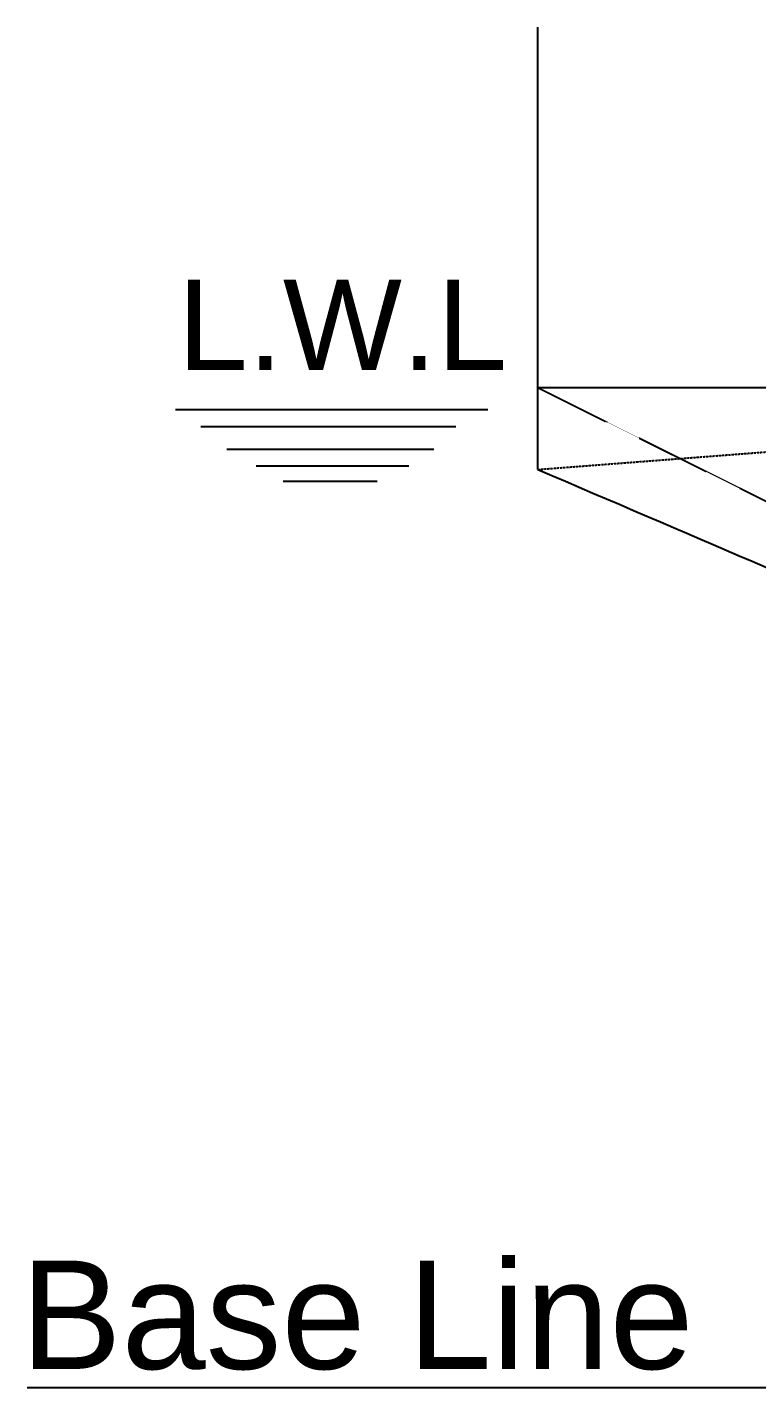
# Model space of a CAD drawing. Header units: inches. Extents: x 23291 to 181956, y 9161 to 51408.
# Drawn here: x 32700 to 35630, y 26266 to 31728 of the extents above; entities that cross this region are included whole.
import ezdxf

# ---------------------------------------------------------------- set-up
doc = ezdxf.new("R2010")
doc.units = ezdxf.units.IN
doc.header["$MEASUREMENT"] = 0
doc.linetypes.add('DASHEDX2', pattern=[1.5, 1, -0.5])
doc.linetypes.add('HIDDEN', pattern=[0.375, 0.25, -0.125])
doc.layers.add('B.line', color=1, linetype='Continuous', lineweight=25)
doc.layers.add('Text', color=255, linetype='Continuous', lineweight=13)
doc.layers.add('Hide', color=70, linetype='Continuous', lineweight=13, plot=False)
doc.layers.add('PDF9_Solid Fills', color=7, linetype='Continuous')
doc.layers.add('wl 2', color=3, linetype='Continuous')
doc.styles.get("Standard").update_dxf_attribs({"font": 'arial.ttf'})

msp = doc.modelspace()

# ---------------------------------------------------------------- linework, layer by layer
for p, q in [((34750.6, 29952.4), (34750.6, 31727.8)), ((34750.6, 29952.4), (34750.6, 31727.8)), ((34750.6, 29952.4), (34750.6, 31546.3)), ((34750.6, 29952.4), (34750.6, 31546.3)), ((34749.3, 30281.1), (39024.9, 30285.8)), ((34750.6, 30281.2), (39024.5, 30281.2)), ((33295.2, 30193.3), (34549.9, 30193.3)), ((33295.2, 30193.3), (34549.9, 30193.3)), ((33397.3, 30124.4), (34422, 30124.4)), ((33397.3, 30124.4), (34422, 30124.4)), ((33501.4, 30034), (34333.4, 30034)), ((33501.4, 30034), (34333.4, 30034))]:
    msp.add_line(p, q)
msp.add_open_spline([(34750.6, 29952.4), (35946.9, 29444.2), (37677.8, 28674.5), (40065.5, 27740.8), (41120.6, 27390.4)], degree=3, knots=[0, 0, 0, 0, 3.550687, 6.365653, 6.365653, 6.365653, 6.365653])
msp.add_open_spline([(34750.6, 29952.4), (35946.9, 29444.2), (37677.8, 28674.5), (40065.5, 27740.8), (41120.6, 27390.4)], degree=3, knots=[0, 0, 0, 0, 3.550687, 6.365653, 6.365653, 6.365653, 6.365653])
at = {"layer": 'B.line', "ltscale": 0.005}
msp.add_line((41120.6, 26266.5), (32700.1, 26266.5), dxfattribs=at)
msp.add_line((41120.6, 26266.5), (32700.1, 26266.5), dxfattribs=at)
at = {"layer": 'Defpoints', "linetype": 'ByBlock'}
for p, q in [((33619.2, 29967), (34232.4, 29967)), ((33619.2, 29967), (34232.4, 29967)), ((33728.2, 29905), (34105, 29905)), ((33728.2, 29905), (34105, 29905))]:
    msp.add_line(p, q, dxfattribs=at)
at = {"layer": 'Hide', "linetype": 'HIDDEN'}
msp.add_line((34749.3, 30281.1), (41120.6, 30281.3), dxfattribs=at)
msp.add_line((34749.3, 30281.1), (41120.6, 30281.3), dxfattribs=at)
at = {"layer": 'PDF9_Solid Fills', "transparency": 33554559}
for points in [[(35625.3, 31072.9), (35625.3, 31073.1), (35625.3, 31073.1)], [(35625.3, 30281.4), (35625.3, 30281.1), (35625.3, 30281.1)]]:
    msp.add_solid(points, dxfattribs=at)
at = {"layer": 'wl 2', "linetype": 'DASHEDX2'}
for p, q in [((34750.6, 29952.4), (39024, 30281.2)), ((34750.6, 30281.1), (39024, 28156.2))]:
    msp.add_line(p, q, dxfattribs=at)

# ---------------------------------------------------------------- texts
at = {"layer": 'Text'}
msp.add_text('L.W.L', height=362.51, dxfattribs=at).set_placement((33304.8, 30352))
msp.add_text('L.W.L', height=362.51, dxfattribs=at).set_placement((33304.8, 30352))
at = {"layer": 'Text', "ltscale": 800}
msp.add_text('Base Line', height=435.01, dxfattribs=at).set_placement((32674, 26341.9))
msp.add_text('Base Line', height=435.01, dxfattribs=at).set_placement((32674, 26341.9))

doc.saveas('drawing.dxf')
